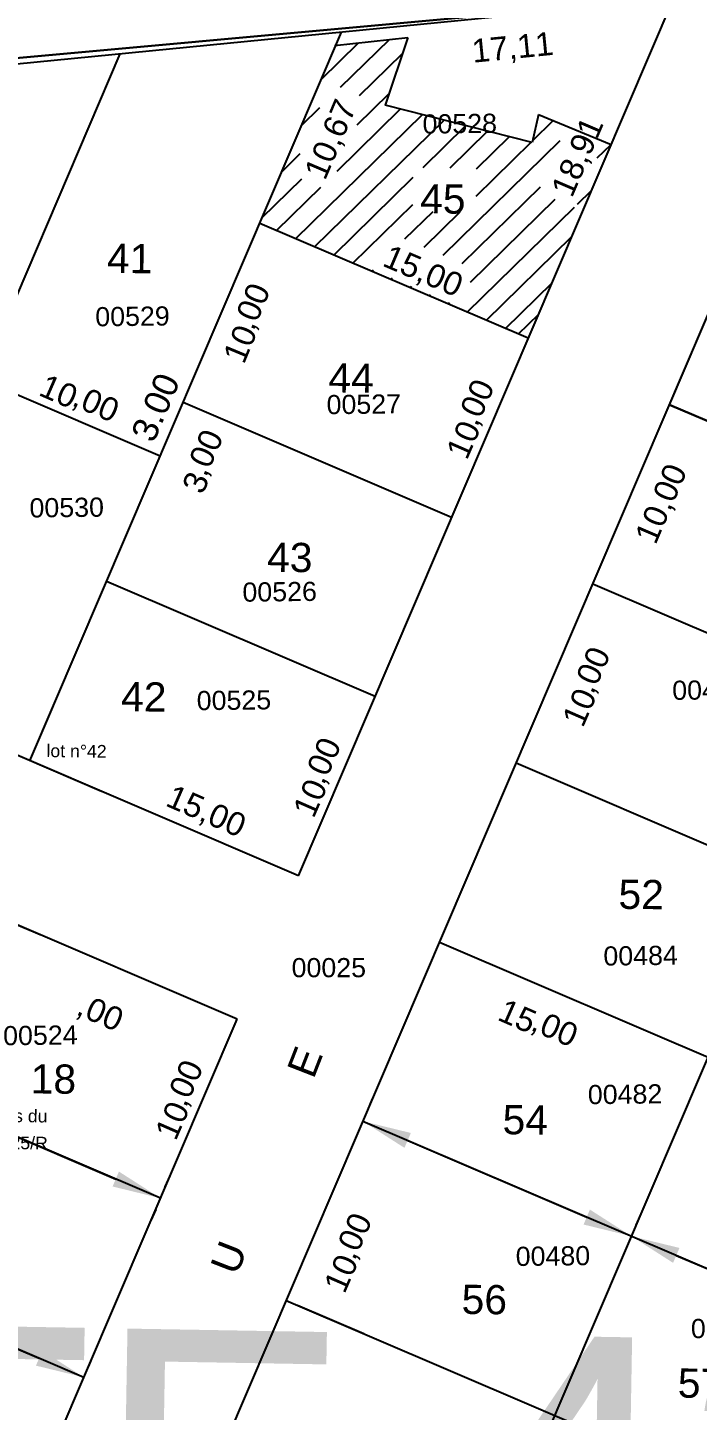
# Model space of a CAD drawing. Header units: metres. Extents: x 0 to 1324930, y 0 to 1631912.
# Drawn here: x 253268.8 to 253303.7, y 1629484.2 to 1629556.3 of the extents above; entities that cross this region are included whole.
import ezdxf
from ezdxf.enums import TextEntityAlignment as Align

# ---------------------------------------------------------------- set-up
doc = ezdxf.new("R2010")
doc.units = ezdxf.units.M
doc.header["$MEASUREMENT"] = 0
doc.layers.get('Defpoints').update_dxf_attribs({"lineweight": 0})
for name, color, linetype in [('A_revoir_niveau_0', 7, 'Continuous'), ('historique_numero_parcelle', 7, 'Continuous'), ('limites_tf', 7, 'Continuous'), ('numero_parcelle', 7, 'Continuous'), ('toponymie', 7, 'Continuous')]:
    doc.layers.add(name, color=color, linetype=linetype)
doc.layers.add('Numero_TF', color=7, linetype='Continuous', lineweight=0)
doc.layers.add('Numérotation', color=7, linetype='Continuous', lineweight=0)
doc.styles.get("Standard").update_dxf_attribs({"font": 'txt.shx'})
doc.styles.add('Style-Arial', font='arial.ttf')
doc.styles.add('Style-txt', font='txt.shx')
doc.dimstyles.new('ISO-25', dxfattribs={"dimtxt": 50, "dimasz": 96.153846, "dimexe": 48.076923, "dimexo": 24.038462, "dimgap": 24.038462, "dimtad": 1, "dimlfac": 1000, "dimzin": 1, "dimdsep": 46, "dimtxsty": 'Standard', "dimcen": 0.0025, "dimse1": 1, "dimse2": 1, "dimclrd": 256, "dimclre": 256, "dimazin": 3, "dimtfac": 1, "dimtmove": 0, "dimatfit": 3, "dimtzin": 1, "dimlwd": -1, "dimlwe": -1})

# ---------------------------------------------------------------- blocks, each defined once
blk = doc.blocks.new('*D106')
at = {"layer": 'Defpoints', "color": 2, "linetype": 'Continuous', "lineweight": 53, "transparency": 16777216}
for p in [(-0.069089, 0.145982), (0.027464, 0.047361), (0.165475, 0.048536), (0.144746, -0.001362)]:
    blk.add_point(p, dxfattribs=at)
at = {"layer": 'Numérotation', "linetype": 'Continuous', "transparency": 16777216}
blk.add_text('400.00', height=0.01524, rotation=337.440298, dxfattribs=at).set_placement((0.006893, 0.081349), align=Align.MIDDLE_LEFT)
blk = doc.blocks.new('_None')
blk = doc.blocks.new('*D107')
at = {"layer": 'Defpoints', "color": 2, "linetype": 'Continuous', "lineweight": 53, "transparency": 16777216}
for p in [(-0.225713, -0.231647), (-0.108433, -0.280377), (0.008846, -0.329107), (0.008846, -0.329107)]:
    blk.add_point(p, dxfattribs=at)
at = {"layer": 'Numérotation', "linetype": 'Continuous', "transparency": 16777216}
blk.add_text('400.00', height=0.01524, rotation=337.437089, dxfattribs=at).set_placement((-0.129003, -0.246388), align=Align.MIDDLE_LEFT)
blk = doc.blocks.new('*D108')
at = {"layer": 'Defpoints', "color": 2, "linetype": 'Continuous', "lineweight": 53, "transparency": 16777216}
for p in [(-0.10124, 0.138871), (-0.116995, -0.06086), (-0.24742, -0.212945), (-0.190084, -0.236768)]:
    blk.add_point(p, dxfattribs=at)
at = {"layer": 'Numérotation', "linetype": 'Continuous', "transparency": 16777216}
blk.add_text('599.96', height=0.01524, rotation=67.437089, dxfattribs=at).set_placement((-0.150995, -0.081456), align=Align.MIDDLE_LEFT)
blk = doc.blocks.new('*D109')
at = {"layer": 'Defpoints', "color": 2, "linetype": 'Continuous', "lineweight": 53, "transparency": 16777216}
for p in [(0.168746, 0.029333), (0.09566, -0.146576), (0.022567, -0.322483), (0.022571, -0.322484)]:
    blk.add_point(p, dxfattribs=at)
at = {"layer": 'Numérotation', "linetype": 'Continuous', "transparency": 16777216}
blk.add_text('599.96', height=0.01524, rotation=67.437089, dxfattribs=at).set_placement((0.06166, -0.167173), align=Align.MIDDLE_LEFT)
blk = doc.blocks.new('*U105')
at = {"color": 0, "ltscale": 40}
for p, q in [((0.001711, 0.316874), (0.030958, 0.387264)), ((0.001711, 0.316874), (0.030958, 0.387264)), ((0.330097, 0.180441), (-0.092102, 0.355884)), ((0.330097, 0.180441), (-0.092102, 0.355884)), ((0.23627, 0.219415), (0.265513, 0.289796)), ((0.23627, 0.219415), (0.265513, 0.289796)), ((0.25213, -0.007206), (-0.170069, 0.168237)), ((0.25213, -0.007206), (-0.170069, 0.168237)), ((-0.26142, -0.316412), (-0.076256, 0.129228)), ((-0.26142, -0.316412), (-0.076256, 0.129228)), ((0.012119, -0.320056), (0.158302, 0.031768)), ((0.012119, -0.320056), (0.158302, 0.031768)), ((0.012119, -0.320056), (-0.316258, -0.183601)), ((0.012119, -0.320056), (-0.316258, -0.183601)), ((0.15467, -0.241764), (0.060848, -0.202777)), ((0.15467, -0.241764), (0.060848, -0.202777)), ((0.012119, -0.320056), (-0.026868, -0.413878))]:
    blk.add_line(p, q, dxfattribs=at)
at = {"color": 0, "ltscale": 1200}
for p, q in [((-0.082347, 0.114568), (-0.115702, 0.034293)), ((-0.082347, 0.114568), (-0.115702, 0.034293)), ((0.172968, 0.02569), (0.240631, -0.002424)), ((0.172968, 0.02569), (0.240631, -0.002424)), ((0.06694, -0.188117), (0.073032, -0.173458)), ((0.075508, -0.208868), (0.143172, -0.236982)), ((0.075508, -0.208868), (0.143172, -0.236982)), ((0.054757, -0.217437), (0.048665, -0.232096)), ((0.119487, -0.227144), (0.15467, -0.241764)), ((0.119487, -0.227144), (0.15467, -0.241764)), ((-0.163797, -0.246955), (-0.04652, -0.295689)), ((-0.163797, -0.246955), (-0.04652, -0.295689)), ((0.018211, -0.305397), (0.024302, -0.290737))]:
    blk.add_line(p, q, dxfattribs=at)
at = {"color": 1, "lineweight": 40, "ltscale": 1200, "flags": 128}
blk.add_lwpolyline([(-0.076247, 0.12925), (0.158311, 0.03179), (0.012119, -0.320056), (-0.22244, -0.222597), (-0.076256, 0.129228)], dxfattribs=at)
at = {"color": 0, "ltscale": 40}
blk.add_point((0.00077, 0.321712), dxfattribs=at)
blk.add_point((0.00077, 0.321712), dxfattribs=at)
at = {"layer": 'Numérotation', "ltscale": 30, "char_height": 0.01651, "attachment_point": 5, "line_spacing_factor": 0.6}
for s, insert in [('\\fArial|b0|i0|c00|p39;Surplus du ', (0.152849, 0.394666)), ('\\fArial|b0|i0|c00|p39;lot n°37', (-0.036734, 0.386043)), ('\\fArial|b0|i0|c00|p39; T.F 425/R', (0.154288, 0.361831)), ('\\fArial|b0|i0|c00|p39;lot n°38', (0.140764, 0.303887)), ('\\fArial|b0|i0|c00|p39;lot n°42', (0.29707, 0.232611)), ('\\fArial|b0|i0|c00|p39;B1', (-0.064897, 0.106329)), ('\\fArial|b0|i0|c00|p39;Surplus du ', (-0.25674, 0.028699)), ('\\fArial|b0|i0|c00|p39;B2', (0.134787, 0.021664)), ('\\fArial|b0|i0|c00|p39; T.F 425/R', (-0.255301, -0.004136)), ('\\fArial|b0|i0|c00|p39;lot n°21', (-0.236603, -0.053522)), ('\\fArial|b0|i0|c00|p39;lot n°18', (0.162934, -0.134034)), ('\\fArial|b0|i0|c00|p39;B4', (-0.199427, -0.218028)), ('\\fArial|b0|i0|c00|p39;lot n°22', (-0.295876, -0.244513)), ('\\fArial|b0|i0|c00|p39;Surplus du ', (0.20907, -0.246068)), ('\\fArial|b0|i0|c00|p39; T.F 425/R', (0.210509, -0.278903)), ('\\fArial|b0|i0|c00|p39;lot n°20', (-0.135703, -0.298914)), ('\\fArial|b0|i0|c00|p39;B3', (0.00188, -0.302564)), ('\\fArial|b0|i0|c00|p39;lot n°17', (0.077538, -0.33558)), ('\\fArial|b0|i0|c00|p39;Surplus du ', (-0.157025, -0.354185)), ('\\fArial|b0|i0|c00|p39; T.F 425/R', (-0.155586, -0.38702))]:
    blk.add_mtext(s, dxfattribs=dict(at, insert=insert))
at = {"layer": 'Numérotation', "ltscale": 30, "insert": (0.069069, 0.18187), "char_height": 0.01524, "attachment_point": 5, "rotation": 337.434892}
blk.add_mtext('\\fArial|b0|i0|c00|p39;R        U        E', dxfattribs=at)
at = {"layer": 'Numérotation', "ltscale": 30}
for base, p1, p2, angle, picture, middle in [((0.144746, -0.001362), (-0.069089, 0.145982), (0.165475, 0.048536), 337.440298, '*D106', (0.027464, 0.047361)), ((-0.190084, -0.236768), (-0.10124, 0.138871), (-0.24742, -0.212945), 247.437089, '*D108', (-0.116995, -0.06086)), ((0.022571, -0.322484), (0.168746, 0.029333), (0.022567, -0.322483), 247.437089, '*D109', (0.09566, -0.146576)), ((0.008846, -0.329107), (-0.225713, -0.231647), (0.008846, -0.329107), 337.437089, '*D107', (-0.108433, -0.280377))]:
    dim = blk.add_linear_dim(base=base, p1=p1, p2=p2, angle=angle, text='\\fArial|b0|i0|c00|p39;<>', dimstyle='ISO-25', override={"dimtxt": 0.01524, "dimasz": 0.0635, "dimexe": 0.03175, "dimexo": 0.015875, "dimgap": 0.015875, "dimlfac": 39.370079, "dimtxsty": 'Style-Arial', "dimblk": 'None', "dimcen": 0.0635}, dxfattribs=at)
    dim.commit()
    dim.dimension.update_dxf_attribs({"geometry": picture, "text_midpoint": middle})

msp = doc.modelspace()

# ---------------------------------------------------------------- linework, layer by layer
at = {"layer": 'A_revoir_niveau_0'}
for p, q in [((253313.45862, 1629558.871), (253232.83222, 1629550.94749)), ((253259.92718, 1629437.70509), (253311.69682, 1629558.69786)), ((253302.26851, 1629536.6626), (253311.69682, 1629558.69786)), ((253282.91842, 1629512.10086), (253302.46798, 1629557.7909)), ((253268.90711, 1629518.09593), (253285.16393, 1629556.09036)), ((253284.80236, 1629555.3985), (253288.61695, 1629555.81565)), ((253285.1164, 1629553.21267), (253287.66876, 1629555.71196)), ((253288.61695, 1629555.81565), (253287.44542, 1629552.28834)), ((253259.56624, 1629522.09265), (253273.62788, 1629554.95666)), ((253284.1097, 1629553.62649), (253286.05977, 1629555.53601)), ((253286.11107, 1629552.78707), (253288.33403, 1629554.96381)), ((253285.97512, 1629551.25437), (253287.64513, 1629552.88965)), ((253283.07902, 1629551.21766), (253284.04231, 1629552.16091)), ((253284.94445, 1629548.84554), (253288.25103, 1629552.08336)), ((253295.11751, 1629550.33628), (253287.44542, 1629552.28834)), ((253282.77076, 1629545.31746), (253289.38554, 1629551.7947)), ((253283.76541, 1629544.89184), (253290.52005, 1629551.50604)), ((253295.44332, 1629551.80164), (253295.11751, 1629550.33628)), ((253295.13833, 1629550.42995), (253296.2139, 1629551.48316)), ((253295.44332, 1629551.80164), (253299.23484, 1629550.2346)), ((253289.42491, 1629549.03408), (253291.65457, 1629551.21738)), ((253290.83904, 1629549.01923), (253292.78908, 1629550.92872)), ((253292.20491, 1629548.95711), (253293.9236, 1629550.64006)), ((253290.46586, 1629544.45504), (253296.57318, 1629550.43538)), ((253292.19005, 1629547.54298), (253295.05811, 1629550.3514)), ((253298.506, 1629549.52884), (253299.22915, 1629550.23695)), ((253282.04835, 1629548.80883), (253283.01163, 1629549.75208)), ((253281.01767, 1629546.4), (253283.1003, 1629548.43932)), ((253284.76005, 1629544.46621), (253288.89812, 1629548.51824)), ((253281.77612, 1629545.74309), (253284.09497, 1629548.01372)), ((253291.4605, 1629544.02942), (253295.5425, 1629548.02655)), ((253297.47532, 1629547.12001), (253298.21, 1629547.83941)), ((253285.75469, 1629544.04059), (253288.88326, 1629547.10411)), ((253291.89341, 1629543.05374), (253296.31882, 1629547.38714)), ((253288.47657, 1629545.30629), (253289.94329, 1629546.74251)), ((253289.47121, 1629544.88067), (253291.35742, 1629546.72765)), ((253291.72253, 1629541.48684), (253297.31349, 1629546.96154)), ((253294.90856, 1629540.12348), (253280.89748, 1629546.11908)), ((253292.71718, 1629541.06121), (253297.17933, 1629545.43058)), ((253282.91842, 1629512.10086), (253209.42701, 1629543.5492)), ((253286.74933, 1629543.61496), (253286.8273, 1629543.69131)), ((253287.74397, 1629543.18934), (253287.82194, 1629543.26568)), ((253288.73861, 1629542.76371), (253288.81658, 1629542.84006)), ((253293.71182, 1629540.63559), (253296.14865, 1629543.02175)), ((253289.73325, 1629542.33809), (253289.81122, 1629542.41443)), ((253290.72789, 1629541.91246), (253290.80586, 1629541.98881)), ((253294.38561, 1629540.34726), (253295.45045, 1629541.38996)), ((253279.72105, 1629504.62817), (253197.54428, 1629539.79313)), ((253275.70175, 1629533.97595), (253266.36103, 1629537.97301)), ((253290.91184, 1629530.78261), (253276.90076, 1629536.77821)), ((253302.26851, 1629536.6626), (253327.56373, 1629525.83944)), ((253310.67529, 1629533.06556), (253302.26851, 1629536.6626)), ((253278.05834, 1629441.33867), (253316.27982, 1629530.66753)), ((253286.91513, 1629521.44173), (253272.90405, 1629527.43734)), ((253298.2718, 1629527.32173), (253326.29441, 1629515.33159)), ((253294.27508, 1629517.98086), (253322.29769, 1629505.99072)), ((253266.29377, 1629510.37397), (253268.98834, 1629509.22104)), ((253290.27837, 1629508.63999), (253318.30098, 1629496.64985)), ((253267.7309, 1629476.60555), (253279.72105, 1629504.62817)), ((253275.72433, 1629495.28729), (253261.71325, 1629501.2829)), ((253264.04843, 1629500.28363), (253273.38915, 1629496.28656)), ((253286.53145, 1629499.88292), (253286.78124, 1629500.46673)), ((253286.28165, 1629499.29912), (253314.30427, 1629487.30898)), ((253288.61687, 1629498.29994), (253297.95774, 1629494.30323)), ((253275.97415, 1629495.87109), (253276.22396, 1629496.45488)), ((253275.47451, 1629494.7035), (253275.2247, 1629494.1197)), ((253300.54276, 1629493.88785), (253300.79255, 1629494.47166)), ((253302.62818, 1629492.30487), (253311.96905, 1629488.30816)), ((253271.72762, 1629485.94642), (253257.71654, 1629491.94202)), ((253260.05172, 1629490.94276), (253269.39244, 1629486.94569)), ((253282.28494, 1629489.95825), (253310.30755, 1629477.96811)), ((253282.86874, 1629489.70845), (253286.3288, 1629488.22799)), ((253271.97743, 1629486.53022), (253272.22725, 1629487.11401))]:
    msp.add_line(p, q, dxfattribs=at)
at = {"layer": 'A_revoir_niveau_0', "extrusion": (0, 0, -1)}
for points in [[(-253288.7834, 1629498.68914), (-253288.45034, 1629497.91074), (-253286.28165, 1629499.29912)], [(-253288.7834, 1629498.68914), (-253288.45034, 1629497.91074), (-253286.28165, 1629499.29912)], [(-253302.79471, 1629492.69407), (-253302.46165, 1629491.91567), (-253300.29296, 1629493.30405)], [(-253302.79471, 1629492.69407), (-253302.46165, 1629491.91567), (-253300.29296, 1629493.30405)]]:
    msp.add_solid(points, dxfattribs=at)
at = {"layer": 'A_revoir_niveau_0'}
for points in [[(253273.55569, 1629496.67576), (253273.22261, 1629495.89737), (253275.72433, 1629495.28729)], [(253273.55569, 1629496.67576), (253273.22261, 1629495.89737), (253275.72433, 1629495.28729)], [(253298.12427, 1629494.69243), (253297.79121, 1629493.91402), (253300.29296, 1629493.30405)], [(253298.12427, 1629494.69243), (253297.79121, 1629493.91402), (253300.29296, 1629493.30405)], [(253269.55898, 1629487.33489), (253269.22589, 1629486.55649), (253271.72762, 1629485.94642)], [(253269.55898, 1629487.33489), (253269.22589, 1629486.55649), (253271.72762, 1629485.94642)]]:
    msp.add_solid(points, dxfattribs=at)
at = {"layer": 'limites_tf', "color": 5, "linetype": 'Continuous', "lineweight": 30, "flags": 128}
msp.add_lwpolyline([(253313.43, 1629558.87), (253341.28, 1629492.46), (253341.38, 1629451.55), (253256.21, 1629431.51), (253169.9, 1629480.07), (253168.18, 1629498.01), (253185.34, 1629537.12), (253231.51, 1629551.39), (253313.43, 1629558.87)], close=True, dxfattribs=at)

# ---------------------------------------------------------------- block references
at = {"layer": 'A_revoir_niveau_0', "color": 0, "ltscale": 40, "xscale": 40, "yscale": 40, "zscale": 40, "rotation": 359.3981}
msp.add_blockref('*U105', (253259.36465, 1629509.4191), dxfattribs=at)

# ---------------------------------------------------------------- texts
at = {"layer": 'historique_numero_parcelle', "color": 7, "insert": (253282.56162, 1629507.80839), "char_height": 1, "attachment_point": 1, "rotation": 0.0028075, "line_spacing_factor": 0.6, "style": 'Style-txt'}
msp.add_mtext('\\fArial|b0|i0|c00|p39;00025', dxfattribs=at)
at = {"layer": 'numero_parcelle', "color": 5, "char_height": 1, "attachment_point": 1, "rotation": 0.6810339, "line_spacing_factor": 0.779643, "style": 'Style-txt'}
for s, insert in [('\\fArial|b0|i0|c00|p39;00528', (253289.38554, 1629551.7947)), ('\\fArial|b0|i0|c00|p39;00529', (253272.31554, 1629541.74712)), ('\\fArial|b0|i0|c00|p39;00527', (253284.38099, 1629537.16483)), ('\\fArial|b0|i0|c00|p39;00530', (253268.8833, 1629531.77943)), ('\\fArial|b0|i0|c00|p39;00526', (253279.99139, 1629527.38746)), ('\\fArial|b0|i0|c00|p39;00525', (253277.6062, 1629521.73213)), ('\\fArial|b0|i0|c00|p39;00486', (253302.41122, 1629522.26812)), ('\\fArial|b0|i0|c00|p39;00484', (253298.82008, 1629508.4135)), ('\\fArial|b0|i0|c00|p39;00524', (253267.50825, 1629504.25927)), ('\\fArial|b0|i0|c00|p39;00482', (253298.00934, 1629501.18643)), ('\\fArial|b0|i0|c00|p39;00480', (253294.24691, 1629492.75108)), ('\\fArial|b0|i0|c00|p39;00479', (253303.3853, 1629488.98603))]:
    msp.add_mtext(s, dxfattribs=dict(at, insert=insert))
at = {"layer": 'numero_tf', "color": 4, "linetype": 'Continuous', "lineweight": 0, "style": 'Style-Arial'}
msp.add_text('TF 425', height=15.24, rotation=359.0028, dxfattribs=at).set_placement((253258.98881, 1629473.50747))
at = {"layer": 'toponymie', "attachment_point": 7, "line_spacing_factor": 0.6}
for s, insert, char_height, rotation in [('\\fArial|b0|i0|c00|p39;17,11', (253292.04897, 1629554.26747), 1.2192, 5.6126703), ('\\fArial|b0|i0|c00|p39;17,11', (253292.04897, 1629554.26747), 1.2192, 5.6126703), ('\\fArial|b0|i0|c00|p39;10,67', (253284.51193, 1629548.2221), 1.2192, 66.8352042), ('\\fArial|b0|i0|c00|p39;10,67', (253284.51193, 1629548.2221), 1.2192, 66.8352042), ('\\fArial|b0|i0|c00|p39;18,91', (253297.39274, 1629547.31442), 1.2192, 66.8352042), ('\\fArial|b0|i0|c00|p39;18,91', (253297.39274, 1629547.31442), 1.2192, 66.8352042), ('\\fArial|b0|i0|c00|p39;45', (253289.25922, 1629546.62269), 1.524, 359.3980969), ('\\fArial|b0|i0|c00|p39;45', (253289.25922, 1629546.62269), 1.524, 359.3980969), ('\\fArial|b0|i0|c00|p39;41', (253272.92419, 1629543.53643), 1.524, 359.3980969), ('\\fArial|b0|i0|c00|p39;41', (253272.92419, 1629543.53643), 1.524, 359.3980969), ('\\fArial|b0|i0|c00|p39;15,00', (253287.14984, 1629543.71906), 1.2192, 336.8330224), ('\\fArial|b0|i0|c00|p39;15,00', (253287.14984, 1629543.71906), 1.2192, 336.8330224), ('\\fArial|b0|i0|c00|p39;,00', (253280.78143, 1629540.38397), 1.2192, 67.3980863), ('\\fArial|b0|i0|c00|p39;,00', (253280.78143, 1629540.38397), 1.2192, 67.3980863), ('\\fArial|b0|i0|c00|p39;10', (253280.08806, 1629538.7184), 1.2192, 67.3980863), ('\\fArial|b0|i0|c00|p39;10', (253280.08806, 1629538.7184), 1.2192, 67.3980863), ('\\fArial|b0|i0|c00|p39;44', (253284.47435, 1629537.30658), 1.524, 359.3980969), ('\\fArial|b0|i0|c00|p39;44', (253284.47435, 1629537.30658), 1.524, 359.3980969), ('\\fArial|b0|i0|c00|p39;10', (253269.29832, 1629537.16715), 1.2192, 336.3981346), ('\\fArial|b0|i0|c00|p39;10', (253269.29832, 1629537.16715), 1.2192, 336.3981346), ('\\fArial|b0|i0|c00|p39;,00', (253292.43984, 1629535.37315), 1.2192, 66.3981346), ('\\fArial|b0|i0|c00|p39;,00', (253292.43984, 1629535.37315), 1.2192, 66.3981346), ('\\fArial|b0|i0|c00|p39;,00', (253270.95154, 1629536.44482), 1.2192, 336.3981346), ('\\fArial|b0|i0|c00|p39;,00', (253270.95154, 1629536.44482), 1.2192, 336.3981346), ('\\fArial|b0|i0|c00|p39;10', (253291.71751, 1629533.71993), 1.2192, 66.3981346), ('\\fArial|b0|i0|c00|p39;10', (253291.71751, 1629533.71993), 1.2192, 66.3981346), ('\\fArial|b0|i0|c00|p39;,00', (253278.30013, 1629532.74996), 1.2192, 66.3981346), ('\\fArial|b0|i0|c00|p39;,00', (253278.30013, 1629532.74996), 1.2192, 66.3981346), ('\\fArial|b0|i0|c00|p39;10,00', (253301.75497, 1629529.22369), 1.2192, 66.8352042), ('\\fArial|b0|i0|c00|p39;10,00', (253301.75497, 1629529.22369), 1.2192, 66.8352042), ('\\fArial|b0|i0|c00|p39;3', (253277.93896, 1629531.92336), 1.2192, 66.3981346), ('\\fArial|b0|i0|c00|p39;3', (253277.93896, 1629531.92336), 1.2192, 66.3981346), ('\\fArial|b0|i0|c00|p39;43', (253281.27682, 1629527.93041), 1.524, 359.3980969), ('\\fArial|b0|i0|c00|p39;43', (253281.27682, 1629527.93041), 1.524, 359.3980969), ('\\fArial|b0|i0|c00|p39;,00', (253298.49109, 1629521.42128), 1.2192, 66.3981346), ('\\fArial|b0|i0|c00|p39;,00', (253298.49109, 1629521.42128), 1.2192, 66.3981346), ('\\fArial|b0|i0|c00|p39;42', (253273.66069, 1629520.68022), 1.524, 359.3980969), ('\\fArial|b0|i0|c00|p39;42', (253273.66069, 1629520.68022), 1.524, 359.3980969), ('\\fArial|b0|i0|c00|p39;10', (253297.76875, 1629519.76806), 1.2192, 66.3981346), ('\\fArial|b0|i0|c00|p39;10', (253297.76875, 1629519.76806), 1.2192, 66.3981346), ('\\fArial|b0|i0|c00|p39;,00', (253284.44642, 1629516.6914), 1.2192, 66.3981346), ('\\fArial|b0|i0|c00|p39;,00', (253284.44642, 1629516.6914), 1.2192, 66.3981346), ('\\fArial|b0|i0|c00|p39;15,00', (253275.83287, 1629515.56875), 1.2192, 336.3981346), ('\\fArial|b0|i0|c00|p39;15,00', (253275.83287, 1629515.56875), 1.2192, 336.3981346), ('\\fArial|b0|i0|c00|p39;10', (253283.72408, 1629515.03819), 1.2192, 66.3981346), ('\\fArial|b0|i0|c00|p39;10', (253283.72408, 1629515.03819), 1.2192, 66.3981346), ('\\fArial|b0|i0|c00|p39;52', (253299.60904, 1629510.35545), 1.524, 359.3980969), ('\\fArial|b0|i0|c00|p39;,00', (253271.17535, 1629504.6835), 1.2192, 336.3981346), ('\\fArial|b0|i0|c00|p39;,00', (253271.17535, 1629504.6835), 1.2192, 336.3981346), ('\\fArial|b0|i0|c00|p39;15', (253293.23044, 1629504.592), 1.2192, 336.3981346), ('\\fArial|b0|i0|c00|p39;15', (253293.23044, 1629504.592), 1.2192, 336.3981346), ('\\fArial|b0|i0|c00|p39;,00', (253294.88366, 1629503.86966), 1.2192, 336.3981346), ('\\fArial|b0|i0|c00|p39;,00', (253294.88366, 1629503.86966), 1.2192, 336.3981346), ('\\fArial|b0|i0|c00|p39;R                 U                E', (253275.52237, 1629480.39516), 1.524, 68.7082638), ('\\fArial|b0|i0|c00|p39;R                 U                E', (253275.52237, 1629480.39516), 1.524, 68.7082638), ('\\fArial|b0|i0|c00|p39;,00', (253277.25233, 1629499.87783), 1.2192, 66.3981346), ('\\fArial|b0|i0|c00|p39;,00', (253277.25233, 1629499.87783), 1.2192, 66.3981346), ('\\fArial|b0|i0|c00|p39;18', (253268.9466, 1629500.73166), 1.524, 359.3980969), ('\\fArial|b0|i0|c00|p39;10', (253276.52999, 1629498.22462), 1.2192, 66.3981346), ('\\fArial|b0|i0|c00|p39;10', (253276.52999, 1629498.22462), 1.2192, 66.3981346), ('\\fArial|b0|i0|c00|p39;54', (253293.56173, 1629498.60376), 1.524, 359.3980969), ('\\fArial|b0|i0|c00|p39;,00', (253286.05717, 1629491.90153), 1.2192, 66.3981346), ('\\fArial|b0|i0|c00|p39;,00', (253286.05717, 1629491.90153), 1.2192, 66.3981346), ('\\fArial|b0|i0|c00|p39;10', (253285.33483, 1629490.24832), 1.2192, 66.3981346), ('\\fArial|b0|i0|c00|p39;10', (253285.33483, 1629490.24832), 1.2192, 66.3981346), ('\\fArial|b0|i0|c00|p39;56', (253291.42465, 1629489.23269), 1.524, 359.3980969), ('\\fArial|b0|i0|c00|p39;57', (253302.70098, 1629484.86728), 1.524, 359.3980969)]:
    msp.add_mtext(s, dxfattribs=dict(at, insert=insert, char_height=char_height, rotation=rotation))
at = {"layer": 'toponymie', "insert": (253275.46971, 1629536.52534), "char_height": 1.3208, "attachment_point": 5, "rotation": 66.8330224}
msp.add_mtext('\\fArial|b0|i0|c00|p39;3.00', dxfattribs=at)

doc.saveas('drawing.dxf')
